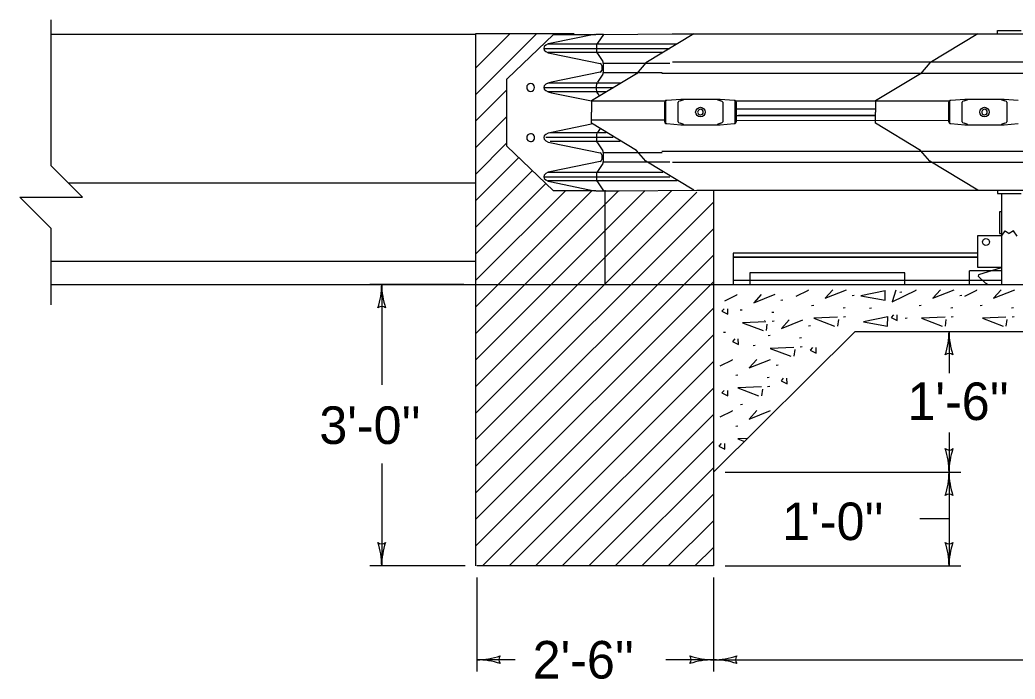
# Model space of a CAD drawing. Extents: x 2.3 to 40.3, y 1.1 to 21.1.
# Drawn here: x 22.986 to 27.231, y 7.133 to 9.944 of the extents above; entities that cross this region are included whole.
import ezdxf

# ---------------------------------------------------------------- set-up
doc = ezdxf.new("R2010")
doc.units = 0
for name, color, linetype in [('Level 1', 7, 'Continuous'), ('Level 2', 7, 'Continuous'), ('Level 4', 7, 'Continuous'), ('Level 6', 7, 'Continuous'), ('Level 9', 7, 'Continuous')]:
    doc.layers.add(name, color=color, linetype=linetype)

msp = doc.modelspace()

# ---------------------------------------------------------------- linework, layer by layer
at = {"layer": 'Level 1'}
for p, q in [((23.1194, 9.8836), (24.9294, 9.8836)), ((23.1926, 9.249), (24.9296, 9.2496)), ((23.1194, 8.916), (24.9296, 8.916)), ((23.1194, 8.816), (24.9296, 8.816)), ((25.9438, 7.2158), (29.4278, 7.2158))]:
    msp.add_line(p, q, dxfattribs=at)
for points in [[(23.1194, 8.7294), (23.1194, 9.0553), (22.9859, 9.1888), (23.2528, 9.1888), (23.1194, 9.3222), (23.1194, 9.944)], [(26.2975, 8.766), (26.3493, 8.7911)], [(26.3493, 8.7911), (26.3498, 8.7925)], [(26.4208, 8.7569), (26.512, 8.7934)], [(26.4532, 8.7931), (26.4208, 8.7569)], [(26.6771, 8.789), (26.5735, 8.7676), (26.6761, 8.7495), (26.6771, 8.79)], [(26.7217, 8.792), (26.7069, 8.742)], [(26.7069, 8.742), (26.8084, 8.7911)], [(26.8084, 8.7911), (26.8089, 8.7925)], [(26.8799, 8.7569), (26.9711, 8.7934)], [(26.9123, 8.7931), (26.8799, 8.7569)], [(27.016, 8.766), (27.0678, 8.7911)], [(27.0678, 8.7911), (27.0683, 8.7925)], [(27.1393, 8.7569), (27.2305, 8.7934)], [(27.1717, 8.7931), (27.1393, 8.7569)], [(25.9928, 8.7468), (26.0446, 8.7718)], [(26.0446, 8.7718), (26.0451, 8.7732)], [(26.1161, 8.7377), (26.2073, 8.7742)], [(26.1485, 8.7738), (26.1161, 8.7377)], [(26.24, 8.749), (26.2315, 8.7479)], [(26.5447, 8.7683), (26.5362, 8.7672)], [(26.7479, 8.7835), (26.7393, 8.7824)], [(27.0038, 8.7683), (26.9953, 8.7672)], [(25.9901, 8.7127), (25.9806, 8.7015)], [(26.0062, 8.6887), (26.0054, 8.7127)], [(26.0671, 8.7071), (26.0585, 8.706)], [(26.3718, 8.7264), (26.3632, 8.7253)], [(26.506, 8.7163), (26.4974, 8.7153)], [(26.6181, 8.7148), (26.6095, 8.7138)], [(26.8309, 8.7264), (26.8223, 8.7253)], [(26.9651, 8.7163), (26.9565, 8.7153)], [(27.0903, 8.7264), (27.0817, 8.7253)], [(27.2245, 8.7163), (27.2159, 8.7153)], [(25.9806, 8.7015), (26.0062, 8.6887)], [(26.1633, 8.6627), (26.1638, 8.6641)], [(26.2013, 8.6971), (26.1927, 8.696)], [(26.2348, 8.6286), (26.3259, 8.6651)], [(26.2671, 8.6647), (26.2348, 8.6286)], [(26.4731, 8.6762), (26.3728, 8.6719)], [(26.3728, 8.6719), (26.461, 8.6386)], [(26.4749, 8.6384), (26.4785, 8.6666)], [(26.508, 8.6781), (26.4995, 8.6771)], [(26.6876, 8.6779), (26.584, 8.6565), (26.6865, 8.6384), (26.6876, 8.6789)], [(26.7123, 8.686), (26.7028, 8.6748)], [(26.7028, 8.6748), (26.7284, 8.662)], [(26.7284, 8.662), (26.7276, 8.686)], [(26.7711, 8.6724), (26.7625, 8.6713)], [(26.9322, 8.6762), (26.8319, 8.6719)], [(26.8319, 8.6719), (26.9201, 8.6386)], [(26.934, 8.6384), (26.9376, 8.6666)], [(26.9671, 8.6781), (26.9586, 8.6771)], [(27.1916, 8.6762), (27.0913, 8.6719)], [(27.0913, 8.6719), (27.1795, 8.6386)], [(27.1934, 8.6384), (27.197, 8.6666)], [(27.2265, 8.6781), (27.218, 8.6771)], [(26.1684, 8.6569), (26.0681, 8.6527)], [(26.0681, 8.6527), (26.1563, 8.6193)], [(26.1702, 8.6191), (26.1738, 8.6473)], [(26.2033, 8.6589), (26.1948, 8.6578)], [(26.3587, 8.6399), (26.3502, 8.6389)], [(25.995, 8.6117), (25.9865, 8.6106)], [(26.035, 8.5843), (26.0255, 8.5732)], [(26.0511, 8.5604), (26.0503, 8.5844)], [(26.1857, 8.598), (26.1772, 8.5969)], [(26.32, 8.588), (26.3114, 8.5869)], [(26.0255, 8.5732), (26.0511, 8.5604)], [(26.1217, 8.5555), (26.1132, 8.5545)], [(26.2871, 8.5478), (26.1867, 8.5436)], [(26.1867, 8.5436), (26.275, 8.5102)], [(26.2888, 8.51), (26.2924, 8.5382)], [(26.322, 8.5498), (26.3135, 8.5487)], [(26.367, 8.5474), (26.3575, 8.5363)], [(26.3575, 8.5363), (26.3831, 8.5235)], [(26.3831, 8.5235), (26.3823, 8.5475)], [(25.9736, 8.4692), (26.0253, 8.4943)], [(26.0253, 8.4943), (26.0259, 8.4957)], [(26.0969, 8.4601), (26.188, 8.4966)], [(26.1292, 8.4963), (26.0969, 8.4601)], [(26.2208, 8.4715), (26.2122, 8.4704)], [(26.0478, 8.4296), (26.0393, 8.4285)], [(26.1821, 8.4195), (26.1734, 8.4185)], [(26.2419, 8.4159), (26.2324, 8.4047)], [(26.258, 8.3919), (26.2572, 8.4159)], [(25.9901, 8.3645), (25.9806, 8.3534)], [(26.0062, 8.3406), (26.0054, 8.3646)], [(26.1492, 8.3794), (26.0488, 8.3751)], [(26.0488, 8.3751), (26.137, 8.3417)], [(26.1509, 8.3415), (26.1545, 8.3698)], [(26.1841, 8.3813), (26.1755, 8.3802)], [(26.2324, 8.4047), (26.258, 8.3919)], [(25.9806, 8.3534), (26.0062, 8.3406)], [(26.0253, 8.2766), (26.0259, 8.278)], [(26.0688, 8.3036), (26.0602, 8.3026)], [(26.0969, 8.2424), (26.188, 8.2789)], [(26.1292, 8.2786), (26.0969, 8.2424)], [(25.9736, 8.2515), (26.0253, 8.2766)], [(26.0478, 8.2118), (26.0393, 8.2108)], [(26.0881, 8.1591), (26.0488, 8.1574)], [(26.0488, 8.1574), (26.076, 8.1471)], [(25.9773, 8.1383), (25.9678, 8.1272)], [(25.9678, 8.1272), (25.9934, 8.1143)], [(25.9934, 8.1143), (25.9926, 8.1384)]]:
    msp.add_lwpolyline(points, dxfattribs=at)
for centre, radius, start, end in [((24.2162, 8.816), 0.313, 341.3472, 359.9939), ((24.8422, 8.816), 0.313, 180, 198.6688), ((24.8422, 8.816), 0.313, 179.9878, 180), ((24.5292, 8.6969), 0.025, 48.7746, 130.8913), ((26.6362, 8.6159), 0.313, 341.3472, 359.9939), ((27.2623, 8.6159), 0.313, 179.9878, 180), ((27.2623, 8.6159), 0.313, 180, 198.6688), ((26.9492, 8.4969), 0.025, 48.7746, 130.8913), ((26.9493, 8.1351), 0.025, 228.7746, 310.8913), ((26.6362, 8.016), 0.313, 0, 18.6688), ((27.2623, 8.016), 0.313, 161.3472, 179.9939), ((26.6362, 8.016), 0.313, 341.3472, 359.9939), ((27.2623, 8.016), 0.313, 179.9878, 180), ((26.6362, 8.016), 0.313, 359.9878, 0), ((27.2623, 8.016), 0.313, 180, 198.6688), ((26.9492, 7.897), 0.025, 48.7746, 130.8913), ((24.5292, 7.7352), 0.025, 228.7746, 310.8913), ((24.2162, 7.6162), 0.313, 0, 18.6688), ((24.8422, 7.6162), 0.313, 161.3472, 179.9939), ((26.9493, 7.7352), 0.025, 228.7746, 310.8913), ((26.6362, 7.6162), 0.313, 0, 18.6688), ((27.2623, 7.6162), 0.313, 161.3472, 179.9939), ((24.2162, 7.6162), 0.313, 359.9878, 0), ((26.6362, 7.6162), 0.313, 359.9878, 0), ((24.9345, 7.5289), 0.313, 270, 288.6688), ((25.0535, 7.2158), 0.025, 138.7746, 220.8913), ((25.8248, 7.2159), 0.025, 318.7746, 40.8913), ((25.9438, 7.5289), 0.313, 251.3472, 269.9939), ((25.9438, 7.5289), 0.313, 270, 288.6688), ((26.0629, 7.2158), 0.025, 138.7746, 220.8913), ((24.9345, 7.5289), 0.313, 269.9878, 270), ((24.9345, 6.9028), 0.313, 71.3472, 89.9939), ((25.9438, 6.9028), 0.313, 90, 108.6688), ((25.9438, 6.9028), 0.313, 89.9878, 90), ((25.9438, 7.5289), 0.313, 269.9878, 270), ((25.9438, 6.9028), 0.313, 71.3472, 89.9939)]:
    msp.add_arc(centre, radius, start, end, dxfattribs=at)
at = {"layer": 'Level 2'}
for p, q in [((25.0757, 9.8844), (24.9296, 9.7383)), ((25.1889, 9.8844), (24.9296, 9.6251)), ((25.9668, 9.8844), (27.1783, 9.8844)), ((27.1783, 9.8844), (28.3899, 9.8844)), ((25.2205, 9.8228), (25.7586, 9.8228)), ((25.7889, 9.841), (25.2384, 9.841)), ((25.7283, 9.8045), (25.2384, 9.8045)), ((25.769, 9.7653), (31.1048, 9.7653)), ((25.4742, 9.759), (25.7585, 9.759)), ((25.4742, 9.7199), (25.7248, 9.7199)), ((25.7243, 9.7174), (31.1295, 9.7174)), ((25.0634, 9.6456), (24.9296, 9.5118)), ((25.2205, 9.6561), (25.5191, 9.6561)), ((25.5493, 9.6743), (25.2384, 9.6743)), ((25.4889, 9.6378), (25.2384, 9.6378)), ((25.4239, 9.5985), (25.7405, 9.5985)), ((25.7405, 9.5022), (25.7405, 9.5999)), ((25.8056, 9.6047), (25.7454, 9.6003)), ((25.802, 9.5987), (25.8152, 9.6029)), ((25.9693, 9.6048), (25.8086, 9.6048)), ((25.9626, 9.6029), (25.9759, 9.5987)), ((26.0322, 9.6003), (25.9722, 9.6047)), ((26.0371, 9.5022), (26.0371, 9.5999)), ((26.0371, 9.5985), (26.9521, 9.5985)), ((26.9521, 9.5022), (26.9521, 9.5999)), ((27.0171, 9.6047), (26.9569, 9.6003)), ((27.0135, 9.5987), (27.0267, 9.6029)), ((27.1808, 9.6048), (27.0201, 9.6048)), ((27.1743, 9.6029), (27.1874, 9.5987)), ((27.2438, 9.6003), (27.1838, 9.6047)), ((25.7365, 9.509), (25.7365, 9.5931)), ((25.7934, 9.509), (25.7934, 9.5931)), ((25.9844, 9.5931), (25.9844, 9.509)), ((26.041, 9.5931), (26.041, 9.509)), ((26.041, 9.5654), (26.6355, 9.5654)), ((26.9481, 9.509), (26.9481, 9.5931)), ((27.0049, 9.509), (27.0049, 9.5931)), ((27.1959, 9.5931), (27.1959, 9.509)), ((25.0634, 9.5323), (24.9296, 9.3985)), ((25.4239, 9.5183), (25.7405, 9.5173)), ((26.0371, 9.5167), (26.9521, 9.5146)), ((26.041, 9.5366), (26.6355, 9.5366)), ((26.6355, 9.5366), (26.0506, 9.5366)), ((25.7454, 9.5018), (25.8056, 9.4973)), ((25.8152, 9.4992), (25.802, 9.5033)), ((25.8086, 9.4972), (25.9693, 9.4972)), ((25.9759, 9.5033), (25.9626, 9.4992)), ((25.9722, 9.4973), (26.0322, 9.5018)), ((26.9569, 9.5018), (27.0171, 9.4973)), ((27.0267, 9.4992), (27.0135, 9.5033)), ((27.0201, 9.4972), (27.1808, 9.4972)), ((27.1874, 9.5033), (27.1743, 9.4992)), ((27.1838, 9.4973), (27.2438, 9.5018)), ((25.2299, 9.4436), (25.5166, 9.4436)), ((25.4863, 9.4619), (25.2477, 9.4619)), ((25.5468, 9.4254), (25.2477, 9.4254)), ((25.0634, 9.4192), (24.9296, 9.2853)), ((25.7243, 9.3846), (31.3272, 9.3846)), ((25.1143, 9.3567), (24.9296, 9.172)), ((25.4742, 9.3783), (25.7248, 9.3783)), ((25.4742, 9.3392), (25.7585, 9.3392)), ((25.172, 9.3013), (24.9296, 9.0588)), ((25.769, 9.3368), (31.3093, 9.3368)), ((25.2205, 9.2754), (25.7586, 9.2754)), ((25.7283, 9.2937), (25.2384, 9.2937)), ((25.7889, 9.2572), (25.2384, 9.2572)), ((25.2299, 9.2459), (24.9296, 8.9455)), ((25.7672, 9.2171), (24.9296, 8.3794)), ((25.6534, 9.2164), (24.9296, 8.4926)), ((25.5395, 9.2158), (24.9296, 8.6059)), ((25.3128, 9.2157), (24.9296, 8.8324)), ((25.4261, 9.2157), (24.9296, 8.7191)), ((25.9668, 9.2177), (27.1783, 9.2177)), ((27.1783, 9.2177), (28.3899, 9.2177)), ((25.8735, 9.21), (24.9296, 8.2661)), ((25.9438, 9.1672), (24.9296, 8.153)), ((25.9438, 9.0539), (24.9296, 8.0396)), ((25.9438, 8.9407), (24.9296, 7.9265)), ((24.8795, 8.816), (24.4791, 8.816)), ((24.5292, 8.816), (24.5292, 8.3878)), ((25.9438, 8.8274), (24.9296, 7.8132)), ((24.9296, 8.816), (31.5967, 8.816)), ((24.9296, 8.816), (24.9296, 7.6162)), ((25.9438, 8.816), (25.9438, 7.6162)), ((25.9438, 8.816), (31.5967, 8.816)), ((25.9438, 8.7143), (24.9296, 7.7)), ((25.9438, 8.601), (24.9591, 7.6162)), ((26.5489, 8.6159), (25.9438, 8.016)), ((26.5489, 8.6159), (31.7008, 8.6159)), ((26.9493, 8.6159), (26.9493, 8.4381)), ((25.9438, 8.4877), (25.0723, 7.6162)), ((25.9438, 8.3745), (25.1855, 7.6162)), ((25.9438, 8.2612), (25.2988, 7.6162)), ((26.9493, 8.1844), (26.9493, 8.016)), ((25.9438, 8.148), (25.412, 7.6162)), ((24.5292, 8.0522), (24.5292, 7.6162)), ((25.9438, 8.0347), (25.5253, 7.6162)), ((25.9939, 8.016), (26.9993, 8.016)), ((26.9493, 8.016), (26.9493, 7.6162)), ((25.9438, 7.9215), (25.6385, 7.6162)), ((26.9493, 7.8161), (26.8246, 7.8166)), ((25.9438, 7.8082), (25.7518, 7.6162)), ((25.9438, 7.6951), (25.8649, 7.6162)), ((24.8845, 7.6162), (24.4791, 7.6162)), ((25.9438, 7.6162), (24.9345, 7.6162)), ((25.9939, 7.6162), (26.9993, 7.6162)), ((24.9345, 7.5661), (24.9345, 7.1658)), ((25.9438, 7.5661), (25.9438, 7.1658)), ((25.0984, 7.2158), (24.9345, 7.2158)), ((25.9438, 7.2158), (25.7413, 7.2158))]:
    msp.add_line(p, q, dxfattribs=at)
for points in [[(25.8609, 9.8844), (25.6558, 9.7609), (25.6158, 9.7145), (25.4239, 9.5985), (25.4239, 9.551)], [(27.0725, 9.8844), (26.8673, 9.7609), (26.8273, 9.7145), (26.6355, 9.5985), (26.6355, 9.551)], [(25.8609, 9.2177), (25.6558, 9.3412), (25.6158, 9.3875), (25.4239, 9.5035), (25.4239, 9.551)], [(27.0725, 9.2177), (26.8673, 9.3412), (26.8273, 9.3875), (26.6355, 9.5035), (26.6355, 9.551)]]:
    msp.add_lwpolyline(points, dxfattribs=at)
for centre, major_axis, ratio, start_param, end_param in [((25.7445, 9.593), (-0.00802, 0), 0.981976, 5.235988, 6.283185), ((25.7632, 9.593), (-0.0454, 0), 0.173638, 5.116085, 5.235988), ((25.8615, 9.593), (-0.068, 0), 0.173638, 5.777266, 6.283185), ((25.8085, 9.6035), (-0.00756, 0), 0.173638, 4.712389, 5.116085), ((25.8085, 9.6035), (0.00756, 0), 0.173638, 5.777266, 7.853982), ((25.9693, 9.6035), (0.00753, 0), 0.174224, 1.570796, 3.647512), ((25.9693, 9.6035), (-0.00753, 0), 0.174224, 4.308693, 4.712389), ((25.9165, 9.593), (-0.0678, 0), 0.174224, 3.141593, 3.647512), ((26.0145, 9.593), (0.0452, 0), 0.174224, 1.047198, 1.1671), ((26.0332, 9.593), (0, 0.00788), 0.998989, 4.712389, 5.759587), ((26.9561, 9.593), (-0.00802, 0), 0.981976, 5.235988, 6.283185), ((26.9747, 9.593), (0.0454, 0), 0.173638, 1.974493, 2.094395), ((27.073, 9.593), (0.068, 0), 0.173638, 2.635673, 3.141593), ((27.0201, 9.6035), (-0.00756, 0), 0.173638, 4.712389, 5.116085), ((27.0201, 9.6035), (0.00756, 0), 0.173638, 5.777266, 7.853982), ((27.1808, 9.6035), (0.00753, 0), 0.174224, 1.570796, 3.647512), ((27.1808, 9.6035), (0.00753, 0), 0.174224, 1.1671, 1.570796), ((27.1281, 9.593), (-0.0678, 0), 0.174224, 3.141593, 3.647512), ((25.8888, 9.551), (-0.0119, 0), 0.991403, 4.712389, 7.853982), ((25.8888, 9.551), (-0.0119, 0), 0.991403, 3.141593, 4.712389), ((27.1003, 9.551), (-0.0119, 0), 0.991403, 4.712389, 7.853982), ((27.1003, 9.551), (-0.0119, 0), 0.991403, 3.141593, 4.712389), ((25.7445, 9.509), (0.00802, 0), 0.981976, 3.141593, 4.18879), ((25.8615, 9.509), (0.068, 0), 0.173638, 3.141593, 3.647512), ((25.8888, 9.551), (-0.0119, 0), 0.991403, 1.570796, 3.141593), ((25.9165, 9.509), (-0.0678, 0), 0.174224, 2.635673, 3.141593), ((26.0332, 9.509), (0, 0.00788), 0.998989, 3.665191, 4.712389), ((26.9561, 9.509), (-0.00802, 0), 0.981976, 0, 1.047198), ((27.073, 9.509), (-0.068, 0), 0.173638, 0, 0.505919), ((27.1003, 9.551), (-0.0119, 0), 0.991403, 1.570796, 3.141593), ((27.1281, 9.509), (0.0678, 0), 0.174224, 5.777266, 6.283185), ((25.7632, 9.509), (0.0454, 0), 0.173638, 4.18879, 4.308693), ((25.8085, 9.4985), (-0.00756, 0), 0.173638, 1.1671, 1.570796), ((25.8085, 9.4985), (-0.00756, 0), 0.173638, 1.570796, 3.647512), ((25.9693, 9.4985), (-0.00753, 0), 0.174224, 5.777266, 7.853982), ((25.9693, 9.4985), (-0.00753, 0), 0.174224, 1.570796, 1.974493), ((26.0145, 9.509), (-0.0452, 0), 0.174224, 1.974493, 2.094395), ((26.9747, 9.509), (-0.0454, 0), 0.173638, 1.047198, 1.1671), ((27.0201, 9.4985), (0.00756, 0), 0.173638, 4.308693, 4.712389), ((27.0201, 9.4985), (0.00756, 0), 0.173638, 4.712389, 6.789105), ((27.1808, 9.4985), (-0.00753, 0), 0.174224, 5.777266, 7.853982), ((27.1808, 9.4985), (-0.00753, 0), 0.174224, 1.570796, 1.974493)]:
    msp.add_ellipse(centre, major_axis=major_axis, ratio=ratio, start_param=start_param, end_param=end_param, dxfattribs=at)
for centre in [(25.8889, 9.551), (27.1004, 9.551)]:
    msp.add_ellipse(centre, major_axis=(0.0205, 0), ratio=0.991403, dxfattribs=at)
at = {"layer": 'Level 4'}
for p, q in [((27.1556, 9.8844), (27.1556, 9.8989)), ((27.1556, 9.8989), (27.2565, 9.8989)), ((25.2615, 9.8825), (25.0637, 9.693)), ((25.4358, 9.8825), (25.2529, 9.8452)), ((25.2615, 9.8825), (25.4422, 9.8825)), ((25.4749, 9.8825), (25.4422, 9.8825)), ((25.4749, 9.8825), (25.4491, 9.8452)), ((25.4749, 9.8825), (25.7681, 9.8844)), ((25.4749, 9.8825), (25.4749, 9.8825)), ((25.7681, 9.8844), (25.874, 9.8844)), ((25.874, 9.8844), (25.9668, 9.8844)), ((25.2529, 9.8004), (25.4612, 9.7576)), ((25.4491, 9.8004), (25.4727, 9.7663)), ((25.4612, 9.7212), (25.2529, 9.6785)), ((25.4675, 9.7499), (25.4675, 9.7289)), ((25.4742, 9.759), (25.4742, 9.7199)), ((25.0634, 9.4055), (25.0634, 9.6928)), ((25.4727, 9.7126), (25.4491, 9.6785)), ((25.2529, 9.6337), (25.4239, 9.5985)), ((25.4482, 9.6334), (25.458, 9.6192)), ((25.4239, 9.4996), (25.2529, 9.4645)), ((25.4611, 9.481), (25.4491, 9.4637)), ((25.2615, 9.2157), (25.0634, 9.4055)), ((25.2529, 9.4197), (25.4612, 9.377)), ((25.4491, 9.4197), (25.4727, 9.3856)), ((25.4612, 9.3406), (25.2529, 9.2979)), ((25.4675, 9.3693), (25.4675, 9.3483)), ((25.4742, 9.3783), (25.4742, 9.3392)), ((25.4727, 9.332), (25.4491, 9.2979)), ((25.2529, 9.253), (25.4358, 9.2158)), ((25.4419, 9.2157), (25.2615, 9.2157)), ((25.4419, 9.2157), (25.5417, 9.2158)), ((25.4491, 9.253), (25.4749, 9.2158)), ((25.5417, 9.2158), (25.874, 9.2177)), ((25.874, 9.2177), (25.9668, 9.2177)), ((25.874, 9.2177), (25.9668, 9.2177)), ((27.1556, 9.2177), (27.1556, 9.2032)), ((27.1556, 9.2032), (27.2565, 9.2032)), ((27.1724, 9.2032), (27.1724, 8.816)), ((27.164, 9.1257), (27.164, 9.034)), ((27.1724, 9.1257), (27.164, 9.1257)), ((27.0707, 9.0233), (27.0707, 8.8895)), ((27.1713, 9.0233), (27.0707, 9.0233)), ((27.164, 9.034), (27.1724, 9.034)), ((27.0707, 8.9493), (26.0286, 8.9493)), ((27.0707, 8.9493), (26.0286, 8.9493)), ((26.0286, 8.9493), (26.0286, 8.816)), ((26.0286, 8.9326), (27.0707, 8.9326)), ((27.0707, 8.9326), (26.0286, 8.9326)), ((27.1724, 8.874), (27.0371, 8.874)), ((27.0371, 8.816), (27.0371, 8.874)), ((27.0707, 8.8895), (27.1724, 8.8895)), ((27.1724, 8.8326), (26.0286, 8.8326)), ((26.7608, 8.8652), (26.0988, 8.8652)), ((26.0988, 8.8652), (26.0988, 8.816)), ((26.7608, 8.816), (26.7608, 8.8652))]:
    msp.add_line(p, q, dxfattribs=at)
for points in [[(27.1724, 9.0213), (27.188, 9.0449), (27.206, 9.0338)], [(27.2397, 9.0213), (27.2242, 9.0449), (27.206, 9.0338)], [(27.1715, 8.8868), (27.0753, 8.8568), (27.0739, 8.8516)], [(27.0739, 8.8516), (27.1035, 8.8223), (27.1113, 8.819)]]:
    msp.add_lwpolyline(points, dxfattribs=at)
for centre, major_axis, ratio, start_param, end_param in [((25.2723, 9.8228), (0.0519, 0), 0.466053, 1.954769, 4.328417), ((25.4517, 9.8228), (0, 0.0242), 0.279742, 0.383972, 2.75762), ((25.4517, 9.8228), (0, -0.0242), 0.279742, 3.525565, 5.899213), ((25.4719, 9.759), (0, 0.00788), 0.279742, 4.712389, 5.899213), ((25.4719, 9.759), (0, -0.00788), 0.279742, 1.570796, 2.75762), ((25.4596, 9.7499), (0.00794, 0), 0.991357, 0, 1.366735), ((25.4596, 9.7289), (0.00794, 0), 0.991357, 4.91645, 6.283185), ((25.4719, 9.7199), (0, -0.00788), 0.279742, 0.383972, 1.570796), ((25.1644, 9.6561), (-0.0168, 0), 0.992718, 4.712389, 6.283185), ((25.1644, 9.6561), (-0.0168, 0), 0.992718, 0, 1.570796), ((25.1642, 9.6561), (-0.0168, 0), 0.992718, 1.577882, 4.705377), ((25.2723, 9.6561), (-0.0519, 0), 0.466053, 5.096361, 7.470009), ((25.4507, 9.6548), (0, -0.0242), 0.279742, 3.525565, 5.899213), ((25.1644, 9.4421), (-0.0168, 0), 0.992718, 4.712389, 6.283185), ((25.1644, 9.4421), (-0.0168, 0), 0.992718, 0, 1.570796), ((25.1644, 9.4421), (-0.0168, 0), 0.992718, 1.570796, 4.712389), ((25.2723, 9.4421), (-0.0519, 0), 0.466053, 5.096361, 7.470009), ((25.4517, 9.4421), (0, 0.0242), 0.279742, 0.383972, 2.75762), ((25.4517, 9.4421), (0, -0.0242), 0.279742, 3.525565, 5.899213), ((25.4719, 9.3783), (0, -0.00788), 0.279742, 1.570796, 2.75762), ((25.4596, 9.3693), (0.00794, 0), 0.991357, 0, 1.366735), ((25.4596, 9.3483), (0.00794, 0), 0.991357, 4.91645, 6.283185), ((25.4719, 9.3392), (0, -0.00788), 0.279742, 0.383972, 1.570796), ((25.2723, 9.2754), (0.0519, 0), 0.466053, 1.954769, 4.328417), ((25.4517, 9.2754), (0, 0.0242), 0.279742, 0.383972, 2.75762), ((25.4517, 9.2754), (0, -0.0242), 0.279742, 3.525565, 5.899213)]:
    msp.add_ellipse(centre, major_axis=major_axis, ratio=ratio, start_param=start_param, end_param=end_param, dxfattribs=at)
msp.add_ellipse((27.1068, 8.9971), major_axis=(-0.0146, 0), ratio=0.991357, dxfattribs=at)
at = {"layer": 'Level 6'}
for p, q in [((24.9345, 7.6162), (24.9345, 7.6162)), ((25.9438, 7.6162), (25.9438, 7.6162))]:
    msp.add_line(p, q, dxfattribs=at)
at = {"layer": 'Level 9'}
for p, q in [((24.9296, 9.8844), (24.9296, 8.816)), ((25.3503, 9.8844), (24.9296, 9.8844)), ((25.4804, 9.2177), (25.4804, 8.816)), ((25.9438, 9.2177), (25.9438, 8.816)), ((25.9453, 8.7091), (25.9453, 8.7091))]:
    msp.add_line(p, q, dxfattribs=at)

# ---------------------------------------------------------------- texts
at = {"layer": 'Level 1'}
for s, p in [("1'-6''", (26.772, 8.238)), ("3'-0''", (24.2632, 8.136)), ("1'-0''", (26.238, 7.7261)), ("2'-6''", (25.1732, 7.1358))]:
    msp.add_text(s, height=0.16015, dxfattribs=at).set_placement(p)

doc.saveas('drawing.dxf')
